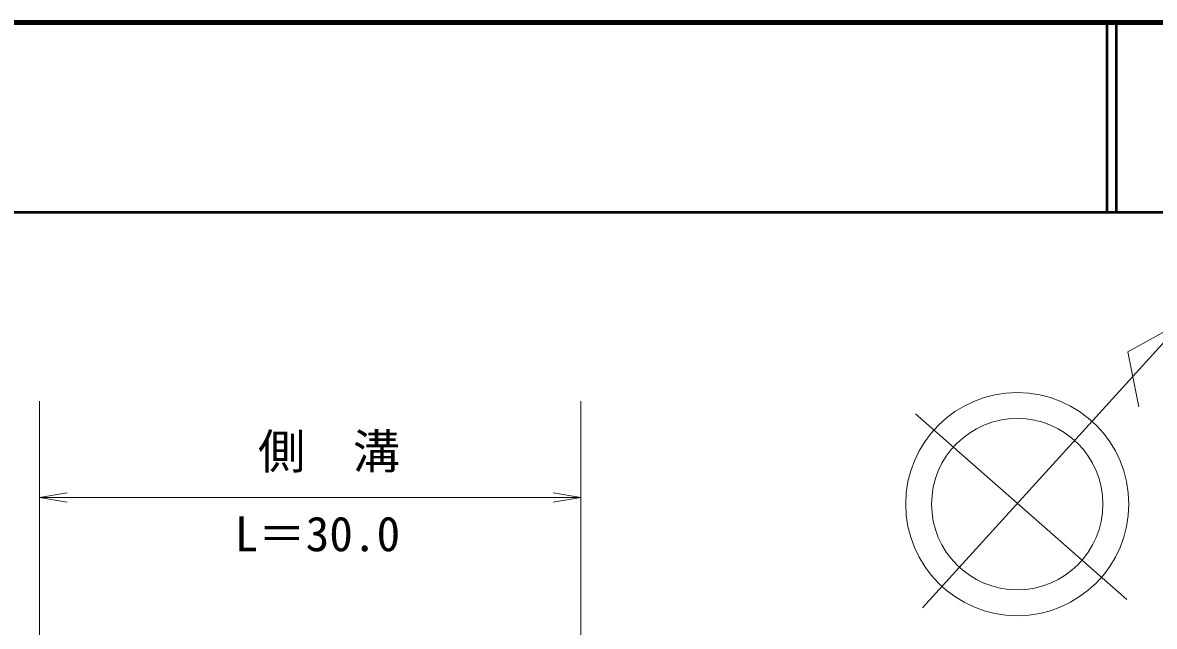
# Model space of a CAD drawing. Units: millimetres, scale not verified. Extents: x 40000 to 680000, y 20000 to 380000.
# Drawn here: x 451558 to 511262, y 348157 to 380000 of the extents above; entities that cross this region are included whole.
import ezdxf
from ezdxf.enums import TextEntityAlignment as Align

# ---------------------------------------------------------------- set-up
doc = ezdxf.new("R2010")
doc.units = ezdxf.units.MM
doc.header["$LTSCALE"] = 1000
for name, color, linetype, lineweight in [('M-BMK-SRVR', 3, 'Continuous', 13), ('M-STR-STR3', 7, 'Continuous', 13), ('M-TTL', 7, 'Continuous', 13), ('M-TTL-LINE', 7, 'Continuous', 50)]:
    doc.layers.add(name, color=color, linetype=linetype, lineweight=lineweight)
doc.styles.add('ＭＳ ゴシック', font='')
doc.styles.get('ＭＳ ゴシック').set_extended_font_data('MS Gothic')

# ---------------------------------------------------------------- blocks, each defined once
blk = doc.blocks.new('open_arrow')
at = {"color": 0, "linetype": 'Continuous', "lineweight": -2}
blk.add_lwpolyline([(7.5, 1.25), (0, 0), (7.5, -1.25)], dxfattribs=at)

msp = doc.modelspace()

# ---------------------------------------------------------------- linework, layer by layer
at = {"layer": 'M-BMK-SRVR'}
for p, q in [((499023, 349134), (512745, 364232)), ((512745, 364232), (509865, 362638)), ((509865, 362638), (510444, 359735)), ((498663, 359372), (509813, 349574))]:
    msp.add_line(p, q, dxfattribs=at)
for radius in [5885, 4520]:
    msp.add_circle((504030, 354603), radius, dxfattribs=at)
at = {"layer": 'M-STR-STR3'}
for p, q in [((452452, 360031), (452452, 344469)), ((481002, 360031), (481002, 344469)), ((452452, 354950), (481002, 354950))]:
    msp.add_line(p, q, dxfattribs=at)
at = {"layer": 'M-TTL', "color": 2, "lineweight": 140}
msp.add_line((680000, 380000), (40000, 380000), dxfattribs=at)
at = {"layer": 'M-TTL-LINE'}
for p, q in [((508747, 380000), (508747, 370000)), ((509247, 380000), (509247, 370000)), ((40000, 370000), (680000, 370000))]:
    msp.add_line(p, q, dxfattribs=at)

# ---------------------------------------------------------------- block references
at = {"layer": 'M-STR-STR3', "xscale": 193, "yscale": 193}
msp.add_blockref('open_arrow', (452452, 354950), dxfattribs=at)
at = {"layer": 'M-STR-STR3', "xscale": 193, "yscale": 193, "rotation": 180}
msp.add_blockref('open_arrow', (481002, 354950), dxfattribs=at)

# ---------------------------------------------------------------- texts
at = {"layer": 'M-STR-STR3', "style": 'ＭＳ ゴシック'}
for s, p in [('側\u3000溝', (463974, 358304)), ('L＝30.0', (462741, 353952))]:
    msp.add_text(s, height=1833, dxfattribs=at).set_placement(p, align=Align.TOP_LEFT)

doc.saveas('drawing.dxf')
